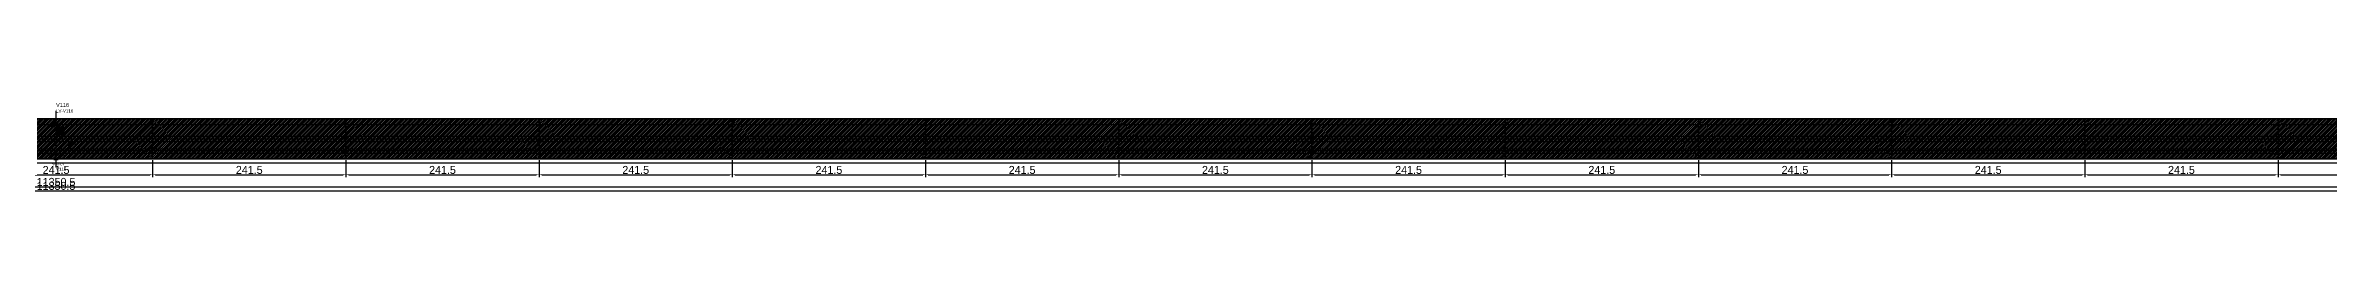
# Model space of a CAD drawing. Header units: metres. Extents: x 12791 to 24164, y 13116 to 13229.
# Drawn here: x 18458 to 21311, y 13116 to 13229 of the extents above; entities that cross this region are included whole.
import ezdxf

# ---------------------------------------------------------------- set-up
doc = ezdxf.new("R2010")
doc.units = ezdxf.units.M
for name, color, linetype in [('barrote', 251, 'CONTINUOUS'), ('CONCRETO', 251, 'CONTINUOUS'), ('COTA', 241, 'CONTINUOUS'), ('cotas', 4, 'CONTINUOUS'), ('Demarcação 1', 251, 'CONTINUOUS'), ('Hachura', 251, 'CONTINUOUS'), ('Laje_Perimetro', 7, 'CONTINUOUS'), ('NOMENCLATURA', 7, 'CONTINUOUS'), ('Painéis', 200, 'CONTINUOUS'), ('PONTALETE', 7, 'CONTINUOUS'), ('presilha', 1, 'CONTINUOUS'), ('Reaproveitamento', 251, 'CONTINUOUS'), ('SARR_3.5x7', 81, 'CONTINUOUS'), ('SCO-___-LAJ', 2, 'CONTINUOUS'), ('TENSOR', 3, 'CONTINUOUS'), ('texto', 7, 'CONTINUOUS')]:
    doc.layers.add(name, color=color, linetype=linetype)
doc.styles.add('STR_STANDARD', font='arial.ttf')
doc.dimstyles.new('EZ DXF', dxfattribs={"dimtxt": 10, "dimasz": 3.5, "dimexe": 3, "dimexo": 1.5, "dimgap": 1, "dimtad": 1, "dimdec": 1, "dimdsep": 46, "dimcen": 2.5, "dimazin": 3, "dimtfac": 1, "dimtmove": 0, "dimatfit": 3})

msp = doc.modelspace()

# ---------------------------------------------------------------- hatches: boundary and pattern name
at = {"layer": 'Hachura'}
h = msp.add_hatch(color=3, dxfattribs=at)
h.dxf.hatch_style = 1
h.paths.add_polyline_path([(18350.0914, 13158.9905), (18591.5914, 13158.9905), (18591.5914, 13208.9905), (18350.0914, 13208.9905)])
h = msp.add_hatch(dxfattribs=at)
h.set_pattern_fill('ANSI31', scale=0.5)
h.paths.add_polyline_path([(18350.0914, 13158.9905), (18591.5914, 13158.9905), (18591.5914, 13208.9905), (18350.0914, 13208.9905)])
h = msp.add_hatch(color=3, dxfattribs=at)
h.dxf.hatch_style = 1
h.paths.add_polyline_path([(18350.0914, 13158.9905), (18591.5914, 13158.9905), (18591.5914, 13208.9905), (18350.0914, 13208.9905)])
h = msp.add_hatch(dxfattribs=at)
h.set_pattern_fill('ANSI31', scale=0.5)
h.paths.add_polyline_path([(18350.0914, 13158.9905), (18591.5914, 13158.9905), (18591.5914, 13208.9905), (18350.0914, 13208.9905)])
h = msp.add_hatch(color=3, dxfattribs=at)
h.dxf.hatch_style = 1
h.paths.add_polyline_path([(18591.5914, 13158.9905), (18833.0914, 13158.9905), (18833.0914, 13208.9905), (18591.5914, 13208.9905)])
h = msp.add_hatch(dxfattribs=at)
h.set_pattern_fill('ANSI31', scale=0.5)
h.paths.add_polyline_path([(18591.5914, 13158.9905), (18833.0914, 13158.9905), (18833.0914, 13208.9905), (18591.5914, 13208.9905)])
h = msp.add_hatch(color=3, dxfattribs=at)
h.dxf.hatch_style = 1
h.paths.add_polyline_path([(18591.5914, 13158.9905), (18833.0914, 13158.9905), (18833.0914, 13208.9905), (18591.5914, 13208.9905)])
h = msp.add_hatch(dxfattribs=at)
h.set_pattern_fill('ANSI31', scale=0.5)
h.paths.add_polyline_path([(18591.5914, 13158.9905), (18833.0914, 13158.9905), (18833.0914, 13208.9905), (18591.5914, 13208.9905)])
h = msp.add_hatch(color=3, dxfattribs=at)
h.dxf.hatch_style = 1
h.paths.add_polyline_path([(18833.0914, 13158.9905), (19074.5914, 13158.9905), (19074.5914, 13208.9905), (18833.0914, 13208.9905)])
h = msp.add_hatch(dxfattribs=at)
h.set_pattern_fill('ANSI31', scale=0.5)
h.paths.add_polyline_path([(18833.0914, 13158.9905), (19074.5914, 13158.9905), (19074.5914, 13208.9905), (18833.0914, 13208.9905)])
h = msp.add_hatch(color=3, dxfattribs=at)
h.dxf.hatch_style = 1
h.paths.add_polyline_path([(18833.0914, 13158.9905), (19074.5914, 13158.9905), (19074.5914, 13208.9905), (18833.0914, 13208.9905)])
h = msp.add_hatch(dxfattribs=at)
h.set_pattern_fill('ANSI31', scale=0.5)
h.paths.add_polyline_path([(18833.0914, 13158.9905), (19074.5914, 13158.9905), (19074.5914, 13208.9905), (18833.0914, 13208.9905)])
h = msp.add_hatch(color=3, dxfattribs=at)
h.dxf.hatch_style = 1
h.paths.add_polyline_path([(19074.5914, 13158.9905), (19316.0914, 13158.9905), (19316.0914, 13208.9905), (19074.5914, 13208.9905)])
h = msp.add_hatch(dxfattribs=at)
h.set_pattern_fill('ANSI31', scale=0.5)
h.paths.add_polyline_path([(19074.5914, 13158.9905), (19316.0914, 13158.9905), (19316.0914, 13208.9905), (19074.5914, 13208.9905)])
h = msp.add_hatch(color=3, dxfattribs=at)
h.dxf.hatch_style = 1
h.paths.add_polyline_path([(19074.5914, 13158.9905), (19316.0914, 13158.9905), (19316.0914, 13208.9905), (19074.5914, 13208.9905)])
h = msp.add_hatch(dxfattribs=at)
h.set_pattern_fill('ANSI31', scale=0.5)
h.paths.add_polyline_path([(19074.5914, 13158.9905), (19316.0914, 13158.9905), (19316.0914, 13208.9905), (19074.5914, 13208.9905)])
h = msp.add_hatch(color=3, dxfattribs=at)
h.dxf.hatch_style = 1
h.paths.add_polyline_path([(19316.0914, 13158.9905), (19557.5914, 13158.9905), (19557.5914, 13208.9905), (19316.0914, 13208.9905)])
h = msp.add_hatch(dxfattribs=at)
h.set_pattern_fill('ANSI31', scale=0.5)
h.paths.add_polyline_path([(19316.0914, 13158.9905), (19557.5914, 13158.9905), (19557.5914, 13208.9905), (19316.0914, 13208.9905)])
h = msp.add_hatch(color=3, dxfattribs=at)
h.dxf.hatch_style = 1
h.paths.add_polyline_path([(19316.0914, 13158.9905), (19557.5914, 13158.9905), (19557.5914, 13208.9905), (19316.0914, 13208.9905)])
h = msp.add_hatch(dxfattribs=at)
h.set_pattern_fill('ANSI31', scale=0.5)
h.paths.add_polyline_path([(19316.0914, 13158.9905), (19557.5914, 13158.9905), (19557.5914, 13208.9905), (19316.0914, 13208.9905)])
h = msp.add_hatch(color=3, dxfattribs=at)
h.dxf.hatch_style = 1
h.paths.add_polyline_path([(19557.5914, 13158.9905), (19799.0914, 13158.9905), (19799.0914, 13208.9905), (19557.5914, 13208.9905)])
h = msp.add_hatch(dxfattribs=at)
h.set_pattern_fill('ANSI31', scale=0.5)
h.paths.add_polyline_path([(19557.5914, 13158.9905), (19799.0914, 13158.9905), (19799.0914, 13208.9905), (19557.5914, 13208.9905)])
h = msp.add_hatch(color=3, dxfattribs=at)
h.dxf.hatch_style = 1
h.paths.add_polyline_path([(19557.5914, 13158.9905), (19799.0914, 13158.9905), (19799.0914, 13208.9905), (19557.5914, 13208.9905)])
h = msp.add_hatch(dxfattribs=at)
h.set_pattern_fill('ANSI31', scale=0.5)
h.paths.add_polyline_path([(19557.5914, 13158.9905), (19799.0914, 13158.9905), (19799.0914, 13208.9905), (19557.5914, 13208.9905)])
h = msp.add_hatch(color=3, dxfattribs=at)
h.dxf.hatch_style = 1
h.paths.add_polyline_path([(19799.0914, 13158.9905), (20040.5914, 13158.9905), (20040.5914, 13208.9905), (19799.0914, 13208.9905)])
h = msp.add_hatch(dxfattribs=at)
h.set_pattern_fill('ANSI31', scale=0.5)
h.paths.add_polyline_path([(19799.0914, 13158.9905), (20040.5914, 13158.9905), (20040.5914, 13208.9905), (19799.0914, 13208.9905)])
h = msp.add_hatch(color=3, dxfattribs=at)
h.dxf.hatch_style = 1
h.paths.add_polyline_path([(19799.0914, 13158.9905), (20040.5914, 13158.9905), (20040.5914, 13208.9905), (19799.0914, 13208.9905)])
h = msp.add_hatch(dxfattribs=at)
h.set_pattern_fill('ANSI31', scale=0.5)
h.paths.add_polyline_path([(19799.0914, 13158.9905), (20040.5914, 13158.9905), (20040.5914, 13208.9905), (19799.0914, 13208.9905)])
h = msp.add_hatch(color=3, dxfattribs=at)
h.dxf.hatch_style = 1
h.paths.add_polyline_path([(20040.5914, 13158.9905), (20282.0914, 13158.9905), (20282.0914, 13208.9905), (20040.5914, 13208.9905)])
h = msp.add_hatch(dxfattribs=at)
h.set_pattern_fill('ANSI31', scale=0.5)
h.paths.add_polyline_path([(20040.5914, 13158.9905), (20282.0914, 13158.9905), (20282.0914, 13208.9905), (20040.5914, 13208.9905)])
h = msp.add_hatch(color=3, dxfattribs=at)
h.dxf.hatch_style = 1
h.paths.add_polyline_path([(20040.5914, 13158.9905), (20282.0914, 13158.9905), (20282.0914, 13208.9905), (20040.5914, 13208.9905)])
h = msp.add_hatch(dxfattribs=at)
h.set_pattern_fill('ANSI31', scale=0.5)
h.paths.add_polyline_path([(20040.5914, 13158.9905), (20282.0914, 13158.9905), (20282.0914, 13208.9905), (20040.5914, 13208.9905)])
h = msp.add_hatch(color=3, dxfattribs=at)
h.dxf.hatch_style = 1
h.paths.add_polyline_path([(20282.0914, 13158.9905), (20523.5914, 13158.9905), (20523.5914, 13208.9905), (20282.0914, 13208.9905)])
h = msp.add_hatch(dxfattribs=at)
h.set_pattern_fill('ANSI31', scale=0.5)
h.paths.add_polyline_path([(20282.0914, 13158.9905), (20523.5914, 13158.9905), (20523.5914, 13208.9905), (20282.0914, 13208.9905)])
h = msp.add_hatch(color=3, dxfattribs=at)
h.dxf.hatch_style = 1
h.paths.add_polyline_path([(20282.0914, 13158.9905), (20523.5914, 13158.9905), (20523.5914, 13208.9905), (20282.0914, 13208.9905)])
h = msp.add_hatch(dxfattribs=at)
h.set_pattern_fill('ANSI31', scale=0.5)
h.paths.add_polyline_path([(20282.0914, 13158.9905), (20523.5914, 13158.9905), (20523.5914, 13208.9905), (20282.0914, 13208.9905)])
h = msp.add_hatch(color=3, dxfattribs=at)
h.dxf.hatch_style = 1
h.paths.add_polyline_path([(20523.5914, 13158.9905), (20765.0914, 13158.9905), (20765.0914, 13208.9905), (20523.5914, 13208.9905)])
h = msp.add_hatch(dxfattribs=at)
h.set_pattern_fill('ANSI31', scale=0.5)
h.paths.add_polyline_path([(20523.5914, 13158.9905), (20765.0914, 13158.9905), (20765.0914, 13208.9905), (20523.5914, 13208.9905)])
h = msp.add_hatch(color=3, dxfattribs=at)
h.dxf.hatch_style = 1
h.paths.add_polyline_path([(20523.5914, 13158.9905), (20765.0914, 13158.9905), (20765.0914, 13208.9905), (20523.5914, 13208.9905)])
h = msp.add_hatch(dxfattribs=at)
h.set_pattern_fill('ANSI31', scale=0.5)
h.paths.add_polyline_path([(20523.5914, 13158.9905), (20765.0914, 13158.9905), (20765.0914, 13208.9905), (20523.5914, 13208.9905)])
h = msp.add_hatch(color=3, dxfattribs=at)
h.dxf.hatch_style = 1
h.paths.add_polyline_path([(20765.0914, 13158.9905), (21006.5914, 13158.9905), (21006.5914, 13208.9905), (20765.0914, 13208.9905)])
h = msp.add_hatch(dxfattribs=at)
h.set_pattern_fill('ANSI31', scale=0.5)
h.paths.add_polyline_path([(20765.0914, 13158.9905), (21006.5914, 13158.9905), (21006.5914, 13208.9905), (20765.0914, 13208.9905)])
h = msp.add_hatch(color=3, dxfattribs=at)
h.dxf.hatch_style = 1
h.paths.add_polyline_path([(20765.0914, 13158.9905), (21006.5914, 13158.9905), (21006.5914, 13208.9905), (20765.0914, 13208.9905)])
h = msp.add_hatch(dxfattribs=at)
h.set_pattern_fill('ANSI31', scale=0.5)
h.paths.add_polyline_path([(20765.0914, 13158.9905), (21006.5914, 13158.9905), (21006.5914, 13208.9905), (20765.0914, 13208.9905)])
h = msp.add_hatch(color=3, dxfattribs=at)
h.dxf.hatch_style = 1
h.paths.add_polyline_path([(21006.5914, 13158.9905), (21248.0914, 13158.9905), (21248.0914, 13208.9905), (21006.5914, 13208.9905)])
h = msp.add_hatch(dxfattribs=at)
h.set_pattern_fill('ANSI31', scale=0.5)
h.paths.add_polyline_path([(21006.5914, 13158.9905), (21248.0914, 13158.9905), (21248.0914, 13208.9905), (21006.5914, 13208.9905)])
h = msp.add_hatch(color=3, dxfattribs=at)
h.dxf.hatch_style = 1
h.paths.add_polyline_path([(21006.5914, 13158.9905), (21248.0914, 13158.9905), (21248.0914, 13208.9905), (21006.5914, 13208.9905)])
h = msp.add_hatch(dxfattribs=at)
h.set_pattern_fill('ANSI31', scale=0.5)
h.paths.add_polyline_path([(21006.5914, 13158.9905), (21248.0914, 13158.9905), (21248.0914, 13208.9905), (21006.5914, 13208.9905)])
h = msp.add_hatch(color=3, dxfattribs=at)
h.dxf.hatch_style = 1
h.paths.add_polyline_path([(21248.0914, 13158.9905), (21489.5914, 13158.9905), (21489.5914, 13208.9905), (21248.0914, 13208.9905)])
h = msp.add_hatch(dxfattribs=at)
h.set_pattern_fill('ANSI31', scale=0.5)
h.paths.add_polyline_path([(21248.0914, 13158.9905), (21489.5914, 13158.9905), (21489.5914, 13208.9905), (21248.0914, 13208.9905)])
h = msp.add_hatch(color=3, dxfattribs=at)
h.dxf.hatch_style = 1
h.paths.add_polyline_path([(21248.0914, 13158.9905), (21489.5914, 13158.9905), (21489.5914, 13208.9905), (21248.0914, 13208.9905)])
h = msp.add_hatch(dxfattribs=at)
h.set_pattern_fill('ANSI31', scale=0.5)
h.paths.add_polyline_path([(21248.0914, 13158.9905), (21489.5914, 13158.9905), (21489.5914, 13208.9905), (21248.0914, 13208.9905)])
at = {"layer": 'Reaproveitamento'}
h = msp.add_hatch(dxfattribs=at)
h.set_pattern_fill('SOLID')
h.paths.add_polyline_path([(18470.8414, 13188.9905), (18480.8414, 13188.9905), (18480.8414, 13198.9905), (18470.8414, 13198.9905)])
h = msp.add_hatch(dxfattribs=at)
h.set_pattern_fill('SOLID')
h.paths.add_polyline_path([(18470.8414, 13188.9905), (18480.8414, 13188.9905), (18480.8414, 13198.9905), (18470.8414, 13198.9905)])

# ---------------------------------------------------------------- linework, layer by layer
at = {"layer": 'barrote'}
msp.add_line((12800.5914, 13171.4905), (24141.0914, 13171.4905), dxfattribs=at)
msp.add_line((12800.5914, 13171.4905), (24141.0914, 13171.4905), dxfattribs=at)
at = {"layer": 'CONCRETO'}
msp.add_solid([(18467.8414, 13160.9905), (18473.8414, 13160.9905), (18467.8414, 13156.9905), (18473.8414, 13156.9905)], dxfattribs=at)
msp.add_solid([(18467.8414, 13160.9905), (18473.8414, 13160.9905), (18467.8414, 13156.9905), (18473.8414, 13156.9905)], dxfattribs=at)
at = {"layer": 'Demarcação 1'}
msp.add_line((12795.5914, 13183.9905), (24146.0914, 13183.9905), dxfattribs=at)
msp.add_line((12795.5914, 13183.9905), (24146.0914, 13183.9905), dxfattribs=at)
at = {"layer": 'Laje_Perimetro'}
msp.add_lwpolyline([(12790.5914, 13153.9905), (24151.0914, 13153.9905), (24151.0914, 13168.9905), (12790.5914, 13168.9905)], close=True, dxfattribs=at)
msp.add_lwpolyline([(12790.5914, 13153.9905), (24151.0914, 13153.9905), (24151.0914, 13168.9905), (12790.5914, 13168.9905)], close=True, dxfattribs=at)
at = {"layer": 'Painéis'}
for points in [[(12795.5914, 13208.9905), (24146.0914, 13208.9905)], [(12795.5914, 13208.9905), (24146.0914, 13208.9905)], [(18350.0914, 13158.9905), (18591.5914, 13158.9905), (18591.5914, 13208.9905), (18350.0914, 13208.9905)], [(18350.0914, 13158.9905), (18591.5914, 13158.9905), (18591.5914, 13208.9905), (18350.0914, 13208.9905)], [(18591.5914, 13158.9905), (18591.5914, 13208.9905)], [(18591.5914, 13158.9905), (18833.0914, 13158.9905), (18833.0914, 13208.9905), (18591.5914, 13208.9905)], [(18591.5914, 13158.9905), (18591.5914, 13208.9905)], [(18591.5914, 13158.9905), (18833.0914, 13158.9905), (18833.0914, 13208.9905), (18591.5914, 13208.9905)], [(18833.0914, 13158.9905), (18833.0914, 13208.9905)], [(18833.0914, 13158.9905), (19074.5914, 13158.9905), (19074.5914, 13208.9905), (18833.0914, 13208.9905)], [(18833.0914, 13158.9905), (18833.0914, 13208.9905)], [(18833.0914, 13158.9905), (19074.5914, 13158.9905), (19074.5914, 13208.9905), (18833.0914, 13208.9905)], [(19074.5914, 13158.9905), (19074.5914, 13208.9905)], [(19074.5914, 13158.9905), (19316.0914, 13158.9905), (19316.0914, 13208.9905), (19074.5914, 13208.9905)], [(19074.5914, 13158.9905), (19074.5914, 13208.9905)], [(19074.5914, 13158.9905), (19316.0914, 13158.9905), (19316.0914, 13208.9905), (19074.5914, 13208.9905)], [(19316.0914, 13158.9905), (19316.0914, 13208.9905)], [(19316.0914, 13158.9905), (19557.5914, 13158.9905), (19557.5914, 13208.9905), (19316.0914, 13208.9905)], [(19316.0914, 13158.9905), (19316.0914, 13208.9905)], [(19316.0914, 13158.9905), (19557.5914, 13158.9905), (19557.5914, 13208.9905), (19316.0914, 13208.9905)], [(19557.5914, 13158.9905), (19557.5914, 13208.9905)], [(19557.5914, 13158.9905), (19799.0914, 13158.9905), (19799.0914, 13208.9905), (19557.5914, 13208.9905)], [(19557.5914, 13158.9905), (19557.5914, 13208.9905)], [(19557.5914, 13158.9905), (19799.0914, 13158.9905), (19799.0914, 13208.9905), (19557.5914, 13208.9905)], [(19799.0914, 13158.9905), (19799.0914, 13208.9905)], [(19799.0914, 13158.9905), (20040.5914, 13158.9905), (20040.5914, 13208.9905), (19799.0914, 13208.9905)], [(19799.0914, 13158.9905), (19799.0914, 13208.9905)], [(19799.0914, 13158.9905), (20040.5914, 13158.9905), (20040.5914, 13208.9905), (19799.0914, 13208.9905)], [(20040.5914, 13158.9905), (20040.5914, 13208.9905)], [(20040.5914, 13158.9905), (20282.0914, 13158.9905), (20282.0914, 13208.9905), (20040.5914, 13208.9905)], [(20040.5914, 13158.9905), (20040.5914, 13208.9905)], [(20040.5914, 13158.9905), (20282.0914, 13158.9905), (20282.0914, 13208.9905), (20040.5914, 13208.9905)], [(20282.0914, 13158.9905), (20282.0914, 13208.9905)], [(20282.0914, 13158.9905), (20523.5914, 13158.9905), (20523.5914, 13208.9905), (20282.0914, 13208.9905)], [(20282.0914, 13158.9905), (20282.0914, 13208.9905)], [(20282.0914, 13158.9905), (20523.5914, 13158.9905), (20523.5914, 13208.9905), (20282.0914, 13208.9905)], [(20523.5914, 13158.9905), (20523.5914, 13208.9905)], [(20523.5914, 13158.9905), (20765.0914, 13158.9905), (20765.0914, 13208.9905), (20523.5914, 13208.9905)], [(20523.5914, 13158.9905), (20523.5914, 13208.9905)], [(20523.5914, 13158.9905), (20765.0914, 13158.9905), (20765.0914, 13208.9905), (20523.5914, 13208.9905)], [(20765.0914, 13158.9905), (20765.0914, 13208.9905)], [(20765.0914, 13158.9905), (21006.5914, 13158.9905), (21006.5914, 13208.9905), (20765.0914, 13208.9905)], [(20765.0914, 13158.9905), (20765.0914, 13208.9905)], [(20765.0914, 13158.9905), (21006.5914, 13158.9905), (21006.5914, 13208.9905), (20765.0914, 13208.9905)], [(21006.5914, 13158.9905), (21006.5914, 13208.9905)], [(21006.5914, 13158.9905), (21248.0914, 13158.9905), (21248.0914, 13208.9905), (21006.5914, 13208.9905)], [(21006.5914, 13158.9905), (21006.5914, 13208.9905)], [(21006.5914, 13158.9905), (21248.0914, 13158.9905), (21248.0914, 13208.9905), (21006.5914, 13208.9905)], [(21248.0914, 13158.9905), (21248.0914, 13208.9905)], [(21248.0914, 13158.9905), (21489.5914, 13158.9905), (21489.5914, 13208.9905), (21248.0914, 13208.9905)], [(21248.0914, 13158.9905), (21248.0914, 13208.9905)], [(21248.0914, 13158.9905), (21489.5914, 13158.9905), (21489.5914, 13208.9905), (21248.0914, 13208.9905)], [(12795.5914, 13158.9905), (24146.0914, 13158.9905)], [(12795.5914, 13158.9905), (24146.0914, 13158.9905)]]:
    msp.add_lwpolyline(points, close=True, dxfattribs=at)
msp.add_arc((18470.8414, 13196.4905), 6, 0, 180, dxfattribs=at)
msp.add_arc((18470.8414, 13196.4905), 6, 0, 180, dxfattribs=at)
at = {"layer": 'PONTALETE'}
msp.add_line((18470.8414, 13148.9905), (18470.8414, 13218.9905), dxfattribs=at)
msp.add_line((18470.8414, 13148.9905), (18470.8414, 13218.9905), dxfattribs=at)
at = {"layer": 'presilha'}
for centre, radius in [((18470.8414, 13200.9905), 3), ((18470.8414, 13200.9905), 3), ((18490.8414, 13175.6572), 4), ((18490.8414, 13175.6572), 4)]:
    msp.add_circle(centre, radius, dxfattribs=at)
at = {"layer": 'SARR_3.5x7'}
for p, q in [((18350.0914, 13201.9905), (18591.5914, 13201.9905)), ((18350.0914, 13201.9905), (18591.5914, 13201.9905)), ((18350.0914, 13187.4905), (18591.5914, 13187.4905)), ((18350.0914, 13187.4905), (18591.5914, 13187.4905)), ((18591.5914, 13201.9905), (18833.0914, 13201.9905)), ((18591.5914, 13201.9905), (18833.0914, 13201.9905)), ((18591.5914, 13187.4905), (18833.0914, 13187.4905)), ((18591.5914, 13187.4905), (18833.0914, 13187.4905)), ((18833.0914, 13201.9905), (19074.5914, 13201.9905)), ((18833.0914, 13201.9905), (19074.5914, 13201.9905)), ((18833.0914, 13187.4905), (19074.5914, 13187.4905)), ((18833.0914, 13187.4905), (19074.5914, 13187.4905)), ((19074.5914, 13201.9905), (19316.0914, 13201.9905)), ((19074.5914, 13201.9905), (19316.0914, 13201.9905)), ((19074.5914, 13187.4905), (19316.0914, 13187.4905)), ((19074.5914, 13187.4905), (19316.0914, 13187.4905)), ((19316.0914, 13201.9905), (19557.5914, 13201.9905)), ((19316.0914, 13201.9905), (19557.5914, 13201.9905)), ((19316.0914, 13187.4905), (19557.5914, 13187.4905)), ((19316.0914, 13187.4905), (19557.5914, 13187.4905)), ((19557.5914, 13201.9905), (19799.0914, 13201.9905)), ((19557.5914, 13201.9905), (19799.0914, 13201.9905)), ((19557.5914, 13187.4905), (19799.0914, 13187.4905)), ((19557.5914, 13187.4905), (19799.0914, 13187.4905)), ((19799.0914, 13201.9905), (20040.5914, 13201.9905)), ((19799.0914, 13201.9905), (20040.5914, 13201.9905)), ((19799.0914, 13187.4905), (20040.5914, 13187.4905)), ((19799.0914, 13187.4905), (20040.5914, 13187.4905)), ((20040.5914, 13201.9905), (20282.0914, 13201.9905)), ((20040.5914, 13201.9905), (20282.0914, 13201.9905)), ((20040.5914, 13187.4905), (20282.0914, 13187.4905)), ((20040.5914, 13187.4905), (20282.0914, 13187.4905)), ((20282.0914, 13201.9905), (20523.5914, 13201.9905)), ((20282.0914, 13201.9905), (20523.5914, 13201.9905)), ((20282.0914, 13187.4905), (20523.5914, 13187.4905)), ((20282.0914, 13187.4905), (20523.5914, 13187.4905)), ((20523.5914, 13201.9905), (20765.0914, 13201.9905)), ((20523.5914, 13201.9905), (20765.0914, 13201.9905)), ((20523.5914, 13187.4905), (20765.0914, 13187.4905)), ((20523.5914, 13187.4905), (20765.0914, 13187.4905)), ((20765.0914, 13201.9905), (21006.5914, 13201.9905)), ((20765.0914, 13201.9905), (21006.5914, 13201.9905)), ((20765.0914, 13187.4905), (21006.5914, 13187.4905)), ((20765.0914, 13187.4905), (21006.5914, 13187.4905)), ((21006.5914, 13201.9905), (21248.0914, 13201.9905)), ((21006.5914, 13201.9905), (21248.0914, 13201.9905)), ((21006.5914, 13187.4905), (21248.0914, 13187.4905)), ((21006.5914, 13187.4905), (21248.0914, 13187.4905)), ((21248.0914, 13201.9905), (21489.5914, 13201.9905)), ((21248.0914, 13201.9905), (21489.5914, 13201.9905)), ((21248.0914, 13187.4905), (21489.5914, 13187.4905)), ((21248.0914, 13187.4905), (21489.5914, 13187.4905)), ((18350.0914, 13180.4905), (18591.5914, 13180.4905)), ((18350.0914, 13180.4905), (18591.5914, 13180.4905)), ((18350.0914, 13165.9905), (18591.5914, 13165.9905)), ((18350.0914, 13165.9905), (18591.5914, 13165.9905)), ((18591.5914, 13180.4905), (18833.0914, 13180.4905)), ((18591.5914, 13180.4905), (18833.0914, 13180.4905)), ((18591.5914, 13165.9905), (18833.0914, 13165.9905)), ((18591.5914, 13165.9905), (18833.0914, 13165.9905)), ((18833.0914, 13180.4905), (19074.5914, 13180.4905)), ((18833.0914, 13180.4905), (19074.5914, 13180.4905)), ((18833.0914, 13165.9905), (19074.5914, 13165.9905)), ((18833.0914, 13165.9905), (19074.5914, 13165.9905)), ((19074.5914, 13180.4905), (19316.0914, 13180.4905)), ((19074.5914, 13180.4905), (19316.0914, 13180.4905)), ((19074.5914, 13165.9905), (19316.0914, 13165.9905)), ((19074.5914, 13165.9905), (19316.0914, 13165.9905)), ((19316.0914, 13180.4905), (19557.5914, 13180.4905)), ((19316.0914, 13180.4905), (19557.5914, 13180.4905)), ((19316.0914, 13165.9905), (19557.5914, 13165.9905)), ((19316.0914, 13165.9905), (19557.5914, 13165.9905)), ((19557.5914, 13180.4905), (19799.0914, 13180.4905)), ((19557.5914, 13180.4905), (19799.0914, 13180.4905)), ((19557.5914, 13165.9905), (19799.0914, 13165.9905)), ((19557.5914, 13165.9905), (19799.0914, 13165.9905)), ((19799.0914, 13180.4905), (20040.5914, 13180.4905)), ((19799.0914, 13180.4905), (20040.5914, 13180.4905)), ((19799.0914, 13165.9905), (20040.5914, 13165.9905)), ((19799.0914, 13165.9905), (20040.5914, 13165.9905)), ((20040.5914, 13180.4905), (20282.0914, 13180.4905)), ((20040.5914, 13180.4905), (20282.0914, 13180.4905)), ((20040.5914, 13165.9905), (20282.0914, 13165.9905)), ((20040.5914, 13165.9905), (20282.0914, 13165.9905)), ((20282.0914, 13180.4905), (20523.5914, 13180.4905)), ((20282.0914, 13180.4905), (20523.5914, 13180.4905)), ((20282.0914, 13165.9905), (20523.5914, 13165.9905)), ((20282.0914, 13165.9905), (20523.5914, 13165.9905)), ((20523.5914, 13180.4905), (20765.0914, 13180.4905)), ((20523.5914, 13180.4905), (20765.0914, 13180.4905)), ((20523.5914, 13165.9905), (20765.0914, 13165.9905)), ((20523.5914, 13165.9905), (20765.0914, 13165.9905)), ((20765.0914, 13180.4905), (21006.5914, 13180.4905)), ((20765.0914, 13180.4905), (21006.5914, 13180.4905)), ((20765.0914, 13165.9905), (21006.5914, 13165.9905)), ((20765.0914, 13165.9905), (21006.5914, 13165.9905)), ((21006.5914, 13180.4905), (21248.0914, 13180.4905)), ((21006.5914, 13180.4905), (21248.0914, 13180.4905)), ((21006.5914, 13165.9905), (21248.0914, 13165.9905)), ((21006.5914, 13165.9905), (21248.0914, 13165.9905)), ((21248.0914, 13180.4905), (21489.5914, 13180.4905)), ((21248.0914, 13180.4905), (21489.5914, 13180.4905)), ((21248.0914, 13165.9905), (21489.5914, 13165.9905)), ((21248.0914, 13165.9905), (21489.5914, 13165.9905))]:
    msp.add_line(p, q, dxfattribs=at)
at = {"layer": 'TENSOR'}
msp.add_line((18460.8414, 13163.9905), (18480.8414, 13163.9905), dxfattribs=at)
msp.add_line((18460.8414, 13163.9905), (18480.8414, 13163.9905), dxfattribs=at)

# ---------------------------------------------------------------- texts
at = {"layer": 'NOMENCLATURA', "style": 'STR_STANDARD'}
msp.add_text('V116', height=5, dxfattribs=at).set_placement((18470.8414, 13223.9905))
msp.add_text('V116', height=5, dxfattribs=at).set_placement((18470.8414, 13223.9905))
at = {"layer": 'NOMENCLATURA', "insert": (18470.8414, 13220.9905), "char_height": 4, "attachment_point": 1}
msp.add_mtext('LV-V116', dxfattribs=at)
msp.add_mtext('LV-V116', dxfattribs=at)
at = {"layer": 'SCO-___-LAJ'}
msp.add_text('SCO-LV', height=3, dxfattribs=at).set_placement((18465.8414, 13150.9905))
msp.add_text('SCO-LV', height=3, dxfattribs=at).set_placement((18465.8414, 13150.9905))
at = {"layer": 'texto'}
msp.add_text('V116', height=4, dxfattribs=at).set_placement((18470.8414, 13143.9905))
msp.add_text('V116', height=4, dxfattribs=at).set_placement((18470.8414, 13143.9905))

# ---------------------------------------------------------------- dimensions: what is measured, and where the dimension line sits
at = {"layer": 'COTA', "color": 1}
for base, p1, p2 in [((12795.5914, 13118.9905), (12795.5914, 13158.9905), (24146.0914, 13158.9905)), ((12795.5914, 13118.9905), (12795.5914, 13158.9905), (24146.0914, 13158.9905)), ((18350.0914, 13138.9905), (18350.0914, 13158.9905), (18591.5914, 13158.9905)), ((18350.0914, 13138.9905), (18350.0914, 13158.9905), (18591.5914, 13158.9905)), ((18591.5914, 13138.9905), (18591.5914, 13158.9905), (18833.0914, 13158.9905)), ((18591.5914, 13138.9905), (18591.5914, 13158.9905), (18833.0914, 13158.9905)), ((18833.0914, 13138.9905), (18833.0914, 13158.9905), (19074.5914, 13158.9905)), ((18833.0914, 13138.9905), (18833.0914, 13158.9905), (19074.5914, 13158.9905)), ((19074.5914, 13138.9905), (19074.5914, 13158.9905), (19316.0914, 13158.9905)), ((19074.5914, 13138.9905), (19074.5914, 13158.9905), (19316.0914, 13158.9905)), ((19316.0914, 13138.9905), (19316.0914, 13158.9905), (19557.5914, 13158.9905)), ((19316.0914, 13138.9905), (19316.0914, 13158.9905), (19557.5914, 13158.9905)), ((19557.5914, 13138.9905), (19557.5914, 13158.9905), (19799.0914, 13158.9905)), ((19557.5914, 13138.9905), (19557.5914, 13158.9905), (19799.0914, 13158.9905)), ((19799.0914, 13138.9905), (19799.0914, 13158.9905), (20040.5914, 13158.9905)), ((19799.0914, 13138.9905), (19799.0914, 13158.9905), (20040.5914, 13158.9905)), ((20040.5914, 13138.9905), (20040.5914, 13158.9905), (20282.0914, 13158.9905)), ((20040.5914, 13138.9905), (20040.5914, 13158.9905), (20282.0914, 13158.9905)), ((20282.0914, 13138.9905), (20282.0914, 13158.9905), (20523.5914, 13158.9905)), ((20282.0914, 13138.9905), (20282.0914, 13158.9905), (20523.5914, 13158.9905)), ((20523.5914, 13138.9905), (20523.5914, 13158.9905), (20765.0914, 13158.9905)), ((20523.5914, 13138.9905), (20523.5914, 13158.9905), (20765.0914, 13158.9905)), ((20765.0914, 13138.9905), (20765.0914, 13158.9905), (21006.5914, 13158.9905)), ((20765.0914, 13138.9905), (20765.0914, 13158.9905), (21006.5914, 13158.9905)), ((21006.5914, 13138.9905), (21006.5914, 13158.9905), (21248.0914, 13158.9905)), ((21006.5914, 13138.9905), (21006.5914, 13158.9905), (21248.0914, 13158.9905)), ((21248.0914, 13138.9905), (21248.0914, 13158.9905), (21489.5914, 13158.9905)), ((21248.0914, 13138.9905), (21248.0914, 13158.9905), (21489.5914, 13158.9905))]:
    msp.add_linear_dim(base=base, p1=p1, p2=p2, dimstyle='EZ DXF', dxfattribs=at).render()
at = {"layer": 'cotas'}
msp.add_linear_dim(base=(12795.5914, 13123.9905), p1=(12795.5914, 13138.9905), p2=(24146.0914, 13138.9905), dimstyle='EZ DXF', dxfattribs=at).render()
msp.add_linear_dim(base=(12795.5914, 13123.9905), p1=(12795.5914, 13138.9905), p2=(24146.0914, 13138.9905), dimstyle='EZ DXF', dxfattribs=at).render()

doc.saveas('drawing.dxf')
